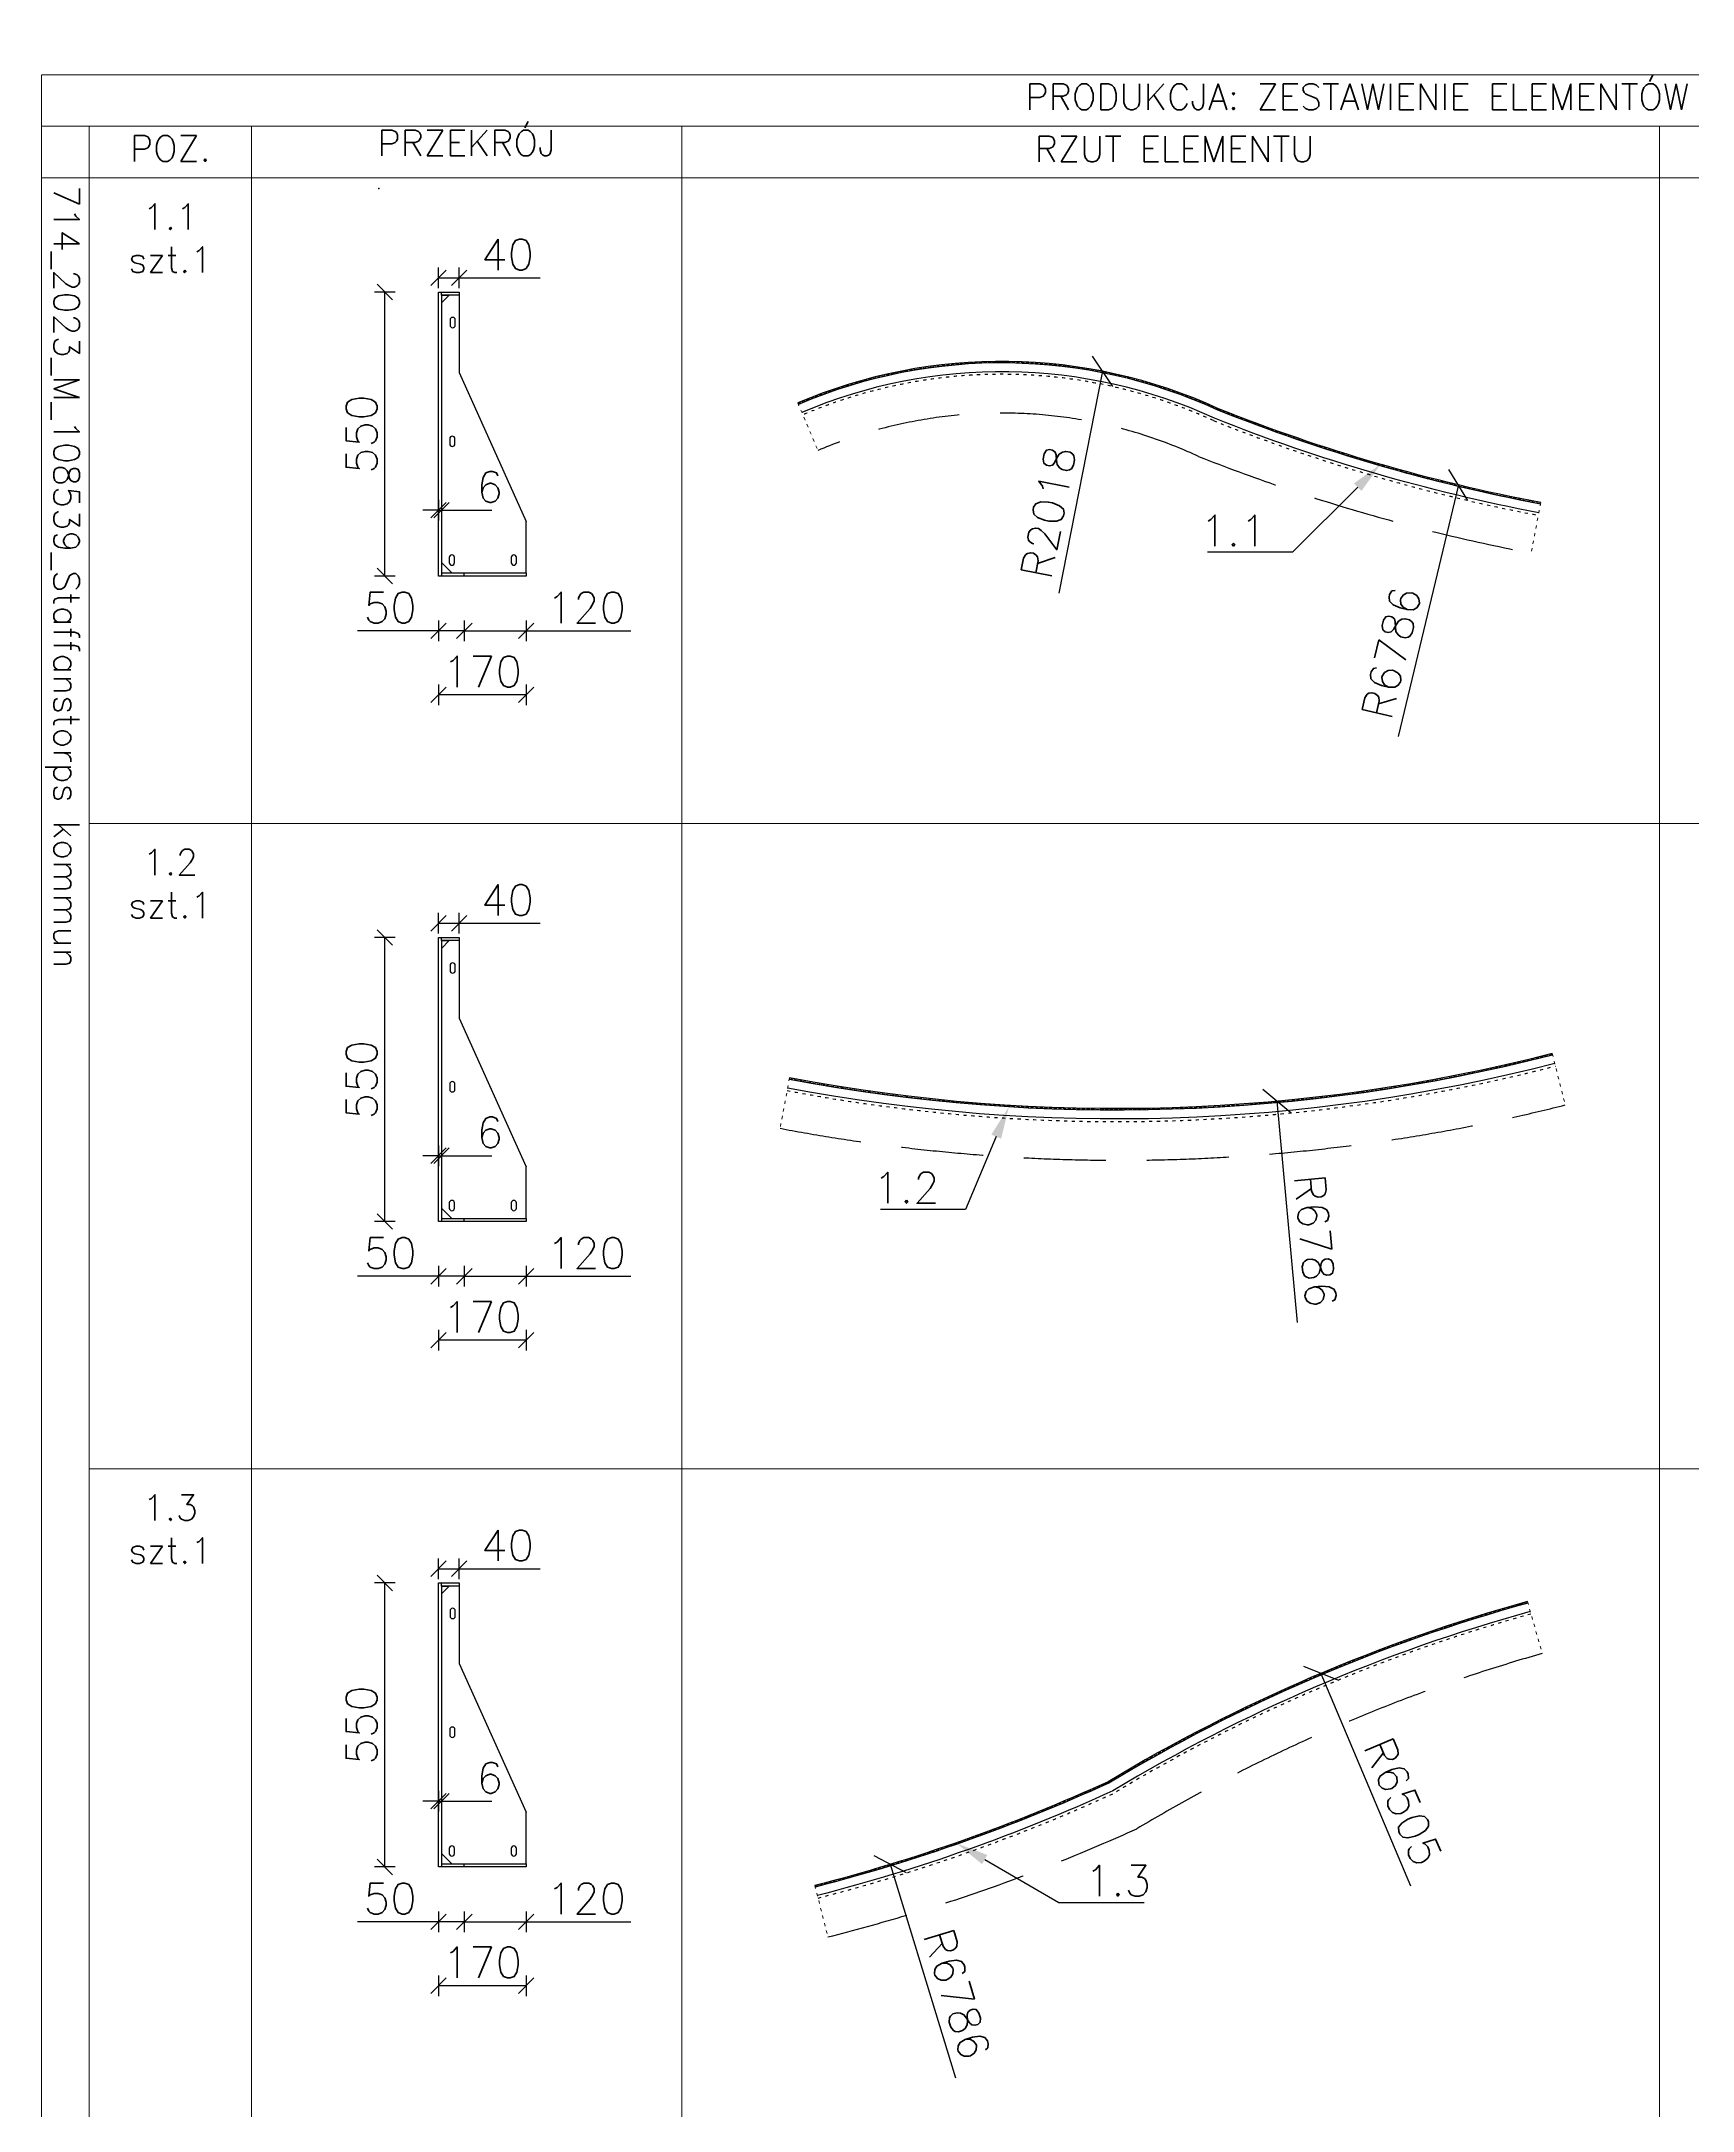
# Model space of a CAD drawing. Header units: millimetres. Extents: x 5046 to 103012, y -15969 to 47766.
# Drawn here: x 47995 to 54391, y 15818 to 23832 of the extents above; entities that cross this region are included whole.
import ezdxf
from ezdxf import colors
from ezdxf.entities.mleader import LeaderData, LeaderLine
from ezdxf.math import Vec2, Vec3

# ---------------------------------------------------------------- set-up
doc = ezdxf.new("R2010")
doc.units = ezdxf.units.MM
for name, pattern in [('ACAD_ISO03W100', [30, 12, -18]), ('ACAD_ISO10W100', [18, 12, -3, 0, -3]), ('HIDDEN2', [4.7625, 3.175, -1.5875])]:
    doc.linetypes.add(name, pattern=pattern)
doc.layers.get('0').update_dxf_attribs({"lineweight": 0})
doc.layers.get('Defpoints').update_dxf_attribs({"lineweight": 0})
for name, color, linetype, lineweight in [('DIM', 3, 'Continuous', 0), ('Kreska-kropka', 240, 'ACAD_ISO10W100', 0), ('Pomocnicze', 252, 'Continuous', 0), ('Przerywana', 230, 'ACAD_ISO03W100', 0), ('TEXT', 2, 'Continuous', 0)]:
    doc.layers.add(name, color=color, linetype=linetype, lineweight=lineweight)
for name, color, linetype in [('L_KS1 550', 40, 'Continuous'), ('L_KS_inderside', 40, 'HIDDEN2'), ('Profil główny', 7, 'Continuous')]:
    doc.layers.add(name, color=color, linetype=linetype)
doc.styles.add('Opisy 1-20', font='simplex.shx', dxfattribs={"height": 100})
doc.styles.add('Skala 1-20', font='simplex.shx', dxfattribs={"height": 60})
doc.styles.add('Skala 1-50', font='simplex.shx', dxfattribs={"height": 120})
doc.dimstyles.new('Skala 1-20', dxfattribs={"dimtxt": 6, "dimasz": 30, "dimexe": 20, "dimexo": 0.625, "dimgap": 15, "dimtad": 1, "dimdec": 0, "dimtxsty": 'Skala 1-20', "dimblk": 'OBLIQUE', "dimcen": 2.5, "dimadec": 0, "dimazin": 0, "dimtfac": 1, "dimtdec": 0, "dimtmove": 0, "dimatfit": 3, "dimldrblk": 'OBLIQUE', "dimfxl": 20, "dimfxlon": 1, "dimarcsym": 0})
doc.dimstyles.new('Skala 1-50', dxfattribs={"dimtxt": 12, "dimasz": 100, "dimexe": 12.5, "dimexo": 0.625, "dimgap": 40, "dimtad": 1, "dimdec": 0, "dimtxsty": 'Skala 1-50', "dimblk": 'OBLIQUE', "dimcen": 2.5, "dimadec": 0, "dimazin": 0, "dimtfac": 1, "dimtdec": 0, "dimtmove": 0, "dimatfit": 3, "dimldrblk": 'OBLIQUE', "dimfxl": 100, "dimfxlon": 1, "dimarcsym": 0})

# ---------------------------------------------------------------- blocks, each defined once
blk = doc.blocks.new('_Oblique')
at = {"color": 0, "linetype": 'ByBlock', "lineweight": -2}
blk.add_line((-0.5, -0.5), (0.5, 0.5), dxfattribs=at)
blk = doc.blocks.new('*D1408')
at = {"layer": 'Defpoints', "color": 0}
for p in [(55068.3, 28712.9), (53483.8, 22114.5)]:
    blk.add_point(p, dxfattribs=at)
at = {"layer": 'DIM', "color": 0}
for p, q in [((55065.8, 28712.9), (55070.8, 28712.9)), ((55068.3, 28710.4), (55068.3, 28715.4))]:
    blk.add_line(p, q, dxfattribs=at)
at = {"layer": 'DIM', "color": 0, "lineweight": -2}
blk.add_line((53483.8, 22114.5), (53249.9, 21140.1), dxfattribs=at)
at = {"layer": 'DIM', "color": 0, "linetype": 'ByBlock', "lineweight": -2, "xscale": 100, "yscale": 100, "zscale": 100, "rotation": 76.49748768673015}
blk.add_blockref('_Oblique', (53483.8, 22114.5), dxfattribs=at)
at = {"layer": 'DIM', "color": 0, "insert": (53224.7, 21463.5), "char_height": 120, "attachment_point": 5, "rotation": 76.49749, "style": 'Skala 1-50'}
blk.add_mtext('R6786', dxfattribs=at)
blk = doc.blocks.new('*D1409')
at = {"layer": 'Defpoints', "color": 0}
for p in [(52105.7, 22554.6), (51714.4, 20575.3)]:
    blk.add_point(p, dxfattribs=at)
at = {"layer": 'DIM', "color": 0, "lineweight": -2}
blk.add_line((52105.7, 22554.6), (51935.7, 21694.8), dxfattribs=at)
at = {"layer": 'DIM', "color": 0, "linetype": 'ByBlock', "lineweight": -2, "xscale": 100, "yscale": 100, "zscale": 100, "rotation": 78.81597851180781}
blk.add_blockref('_Oblique', (52105.7, 22554.6), dxfattribs=at)
at = {"layer": 'DIM', "color": 0, "insert": (51895.8, 22008.5), "char_height": 120, "attachment_point": 5, "rotation": 78.81598, "style": 'Skala 1-50'}
blk.add_mtext('R2018', dxfattribs=at)
blk = doc.blocks.new('*D1416')
at = {"layer": 'Defpoints', "color": 0}
for p in [(52158.5, 26484.5), (52780, 19727.1)]:
    blk.add_point(p, dxfattribs=at)
at = {"layer": 'DIM', "color": 0}
for p, q in [((52156, 26484.5), (52161, 26484.5)), ((52158.5, 26482), (52158.5, 26487))]:
    blk.add_line(p, q, dxfattribs=at)
at = {"layer": 'DIM', "color": 0, "lineweight": -2}
blk.add_line((52780, 19727.1), (52858.7, 18870.4), dxfattribs=at)
at = {"layer": 'DIM', "color": 0, "linetype": 'ByBlock', "lineweight": -2, "xscale": 100, "yscale": 100, "zscale": 100, "rotation": 95.25414357839256}
blk.add_blockref('_Oblique', (52780, 19727.1), dxfattribs=at)
at = {"layer": 'DIM', "color": 0, "insert": (52930.1, 19186.8), "char_height": 120, "attachment_point": 5, "rotation": 275.25414, "style": 'Skala 1-50'}
blk.add_mtext('R6786', dxfattribs=at)
blk = doc.blocks.new('*D1428')
at = {"layer": 'Defpoints', "color": 0}
for p in [(52951, 17511.2), (55480.7, 11518.3)]:
    blk.add_point(p, dxfattribs=at)
at = {"layer": 'DIM', "color": 0, "lineweight": -2}
blk.add_line((52951, 17511.2), (53298.3, 16688.5), dxfattribs=at)
at = {"layer": 'DIM', "color": 0, "linetype": 'ByBlock', "lineweight": -2, "xscale": 100, "yscale": 100, "zscale": 100, "rotation": 112.8855362815164}
blk.add_blockref('_Oblique', (52951, 17511.2), dxfattribs=at)
at = {"layer": 'DIM', "color": 0, "insert": (53269.3, 17014.3), "char_height": 120, "attachment_point": 5, "rotation": 292.88554, "style": 'Skala 1-50'}
blk.add_mtext('R6505', dxfattribs=at)
blk = doc.blocks.new('*D1429')
at = {"layer": 'Defpoints', "color": 0}
for p in [(49302.3, 23262.1), (51283.2, 16771.7)]:
    blk.add_point(p, dxfattribs=at)
at = {"layer": 'DIM', "color": 0}
for p, q in [((49299.8, 23262.1), (49304.8, 23262.1)), ((49302.3, 23259.6), (49302.3, 23264.6))]:
    blk.add_line(p, q, dxfattribs=at)
at = {"layer": 'DIM', "color": 0, "lineweight": -2}
blk.add_line((51283.2, 16771.7), (51535.6, 15945), dxfattribs=at)
at = {"layer": 'DIM', "color": 0, "linetype": 'ByBlock', "lineweight": -2, "xscale": 100, "yscale": 100, "zscale": 100, "rotation": 106.972914044009}
blk.add_blockref('_Oblique', (51283.2, 16771.7), dxfattribs=at)
at = {"layer": 'DIM', "color": 0, "insert": (51541.1, 16269.3), "char_height": 120, "attachment_point": 5, "rotation": 286.97291, "style": 'Skala 1-50'}
blk.add_mtext('R6786', dxfattribs=at)
blk = doc.blocks.new('*D1623')
at = {"layer": 'Defpoints', "color": 0}
for p in [(-6, -214.8), (44, -214.8), (-6, -320.9)]:
    blk.add_point(p, dxfattribs=at)
at = {"layer": 'DIM', "color": 0, "lineweight": -2}
for p, q in [((-6, -300.9), (-6, -340.9)), ((44, -300.9), (44, -340.9)), ((-6, -320.9), (-163.1, -320.9)), ((44, -320.9), (-6, -320.9))]:
    blk.add_line(p, q, dxfattribs=at)
at = {"layer": 'DIM', "color": 0, "linetype": 'ByBlock', "lineweight": -2, "xscale": 30, "yscale": 30, "zscale": 30, "rotation": 180}
blk.add_blockref('_Oblique', (-6, -320.9), dxfattribs=at)
at = {"layer": 'DIM', "color": 0, "linetype": 'ByBlock', "lineweight": -2, "xscale": 30, "yscale": 30, "zscale": 30}
blk.add_blockref('_Oblique', (44, -320.9), dxfattribs=at)
at = {"layer": 'DIM', "color": 0, "insert": (-99.6, -275.9), "char_height": 60, "attachment_point": 5, "style": 'Skala 1-20'}
blk.add_mtext('50', dxfattribs=at)
blk = doc.blocks.new('*D1624')
at = {"layer": 'Defpoints', "color": 0}
for p in [(44, -214.8), (164, -214.8), (164, -320.9)]:
    blk.add_point(p, dxfattribs=at)
at = {"layer": 'DIM', "color": 0, "lineweight": -2}
for p, q in [((44, -300.9), (44, -340.9)), ((164, -300.9), (164, -340.9)), ((44, -320.9), (164, -320.9)), ((164, -320.9), (366.9, -320.9))]:
    blk.add_line(p, q, dxfattribs=at)
at = {"layer": 'DIM', "color": 0, "linetype": 'ByBlock', "lineweight": -2, "xscale": 30, "yscale": 30, "zscale": 30, "rotation": 180}
blk.add_blockref('_Oblique', (44, -320.9), dxfattribs=at)
at = {"layer": 'DIM', "color": 0, "linetype": 'ByBlock', "lineweight": -2, "xscale": 30, "yscale": 30, "zscale": 30}
blk.add_blockref('_Oblique', (164, -320.9), dxfattribs=at)
at = {"layer": 'DIM', "color": 0, "insert": (280.4, -275.9), "char_height": 60, "attachment_point": 5, "style": 'Skala 1-20'}
blk.add_mtext('120', dxfattribs=at)
blk = doc.blocks.new('*D1625')
at = {"layer": 'Defpoints', "color": 0}
for p in [(-6, -214.8), (164, -214.8), (-6, -444.7)]:
    blk.add_point(p, dxfattribs=at)
at = {"layer": 'DIM', "color": 0, "lineweight": -2}
for p, q in [((-6, -424.7), (-6, -464.7)), ((164, -424.7), (164, -464.7)), ((164, -444.7), (-6, -444.7))]:
    blk.add_line(p, q, dxfattribs=at)
at = {"layer": 'DIM', "color": 0, "linetype": 'ByBlock', "lineweight": -2, "xscale": 30, "yscale": 30, "zscale": 30, "rotation": 180}
blk.add_blockref('_Oblique', (-6, -444.7), dxfattribs=at)
at = {"layer": 'DIM', "color": 0, "linetype": 'ByBlock', "lineweight": -2, "xscale": 30, "yscale": 30, "zscale": 30}
blk.add_blockref('_Oblique', (164, -444.7), dxfattribs=at)
at = {"layer": 'DIM', "color": 0, "insert": (79, -399.7), "char_height": 60, "attachment_point": 5, "style": 'Skala 1-20'}
blk.add_mtext('170', dxfattribs=at)
blk = doc.blocks.new('*D1626')
at = {"layer": 'Defpoints', "color": 0}
for p in [(-110, 335.2), (-6, 335.2), (-6, -214.8)]:
    blk.add_point(p, dxfattribs=at)
at = {"layer": 'DIM', "color": 0, "lineweight": -2}
for p, q in [((-90, 335.2), (-130, 335.2)), ((-110, -214.8), (-110, 335.2)), ((-90, -214.8), (-130, -214.8))]:
    blk.add_line(p, q, dxfattribs=at)
at = {"layer": 'DIM', "color": 0, "linetype": 'ByBlock', "lineweight": -2, "xscale": 30, "yscale": 30, "zscale": 30}
for p, rotation in [((-110, 335.2), 90), ((-110, -214.8), 270)]:
    blk.add_blockref('_Oblique', p, dxfattribs=dict(at, rotation=rotation))
at = {"layer": 'DIM', "color": 0, "insert": (-155, 60.2), "char_height": 60, "attachment_point": 5, "rotation": 90, "style": 'Skala 1-20'}
blk.add_mtext('550', dxfattribs=at)
blk = doc.blocks.new('*D1627')
at = {"layer": 'Defpoints', "color": 0}
for p in [(-6, 0), (0, 0), (0, -87.3)]:
    blk.add_point(p, dxfattribs=at)
at = {"layer": 'DIM', "color": 0, "lineweight": -2}
for p, q in [((-6, -67.3), (-6, -107.3)), ((0, -67.3), (0, -107.3)), ((-6, -87.3), (-36, -87.3)), ((-6, -87.3), (0, -87.3)), ((0, -87.3), (97.1, -87.3))]:
    blk.add_line(p, q, dxfattribs=at)
at = {"layer": 'DIM', "color": 0, "linetype": 'ByBlock', "lineweight": -2, "xscale": 30, "yscale": 30, "zscale": 30}
blk.add_blockref('_Oblique', (-6, -87.3), dxfattribs=at)
at = {"layer": 'DIM', "color": 0, "linetype": 'ByBlock', "lineweight": -2, "xscale": 30, "yscale": 30, "zscale": 30, "rotation": 180}
blk.add_blockref('_Oblique', (0, -87.3), dxfattribs=at)
at = {"layer": 'DIM', "color": 0, "insert": (93.6, -42.3), "char_height": 60, "attachment_point": 5, "style": 'Skala 1-20'}
blk.add_mtext('6', dxfattribs=at)
blk = doc.blocks.new('*D1628')
at = {"layer": 'Defpoints', "color": 0}
for p in [(34, 362.8), (-6, 335.2), (34, 335.2)]:
    blk.add_point(p, dxfattribs=at)
at = {"layer": 'DIM', "color": 0, "lineweight": -2}
for p, q in [((-6, 342.8), (-6, 382.8)), ((-6, 362.8), (34, 362.8)), ((34, 342.8), (34, 382.8)), ((34, 362.8), (191.1, 362.8))]:
    blk.add_line(p, q, dxfattribs=at)
at = {"layer": 'DIM', "color": 0, "linetype": 'ByBlock', "lineweight": -2, "xscale": 30, "yscale": 30, "zscale": 30, "rotation": 180}
blk.add_blockref('_Oblique', (-6, 362.8), dxfattribs=at)
at = {"layer": 'DIM', "color": 0, "linetype": 'ByBlock', "lineweight": -2, "xscale": 30, "yscale": 30, "zscale": 30}
blk.add_blockref('_Oblique', (34, 362.8), dxfattribs=at)
at = {"layer": 'DIM', "color": 0, "insert": (127.6, 407.8), "char_height": 60, "attachment_point": 5, "style": 'Skala 1-20'}
blk.add_mtext('40', dxfattribs=at)
blk = doc.blocks.new('det550')
at = {"layer": 'Profil główny'}
for p, q in [((-6, -214.8), (-6, 335.2)), ((-6, 335.2), (34, 335.2)), ((0, 329.2), (0, 335.2)), ((34, 329.2), (0, 329.2)), ((0, 329.2), (0, -208.8)), ((0, 329.2), (15, 329.2)), ((15, 329.2), (0, 314.2)), ((34, 335.2), (34, 329.2)), ((34, 329.2), (34, 179.2)), ((0, 314.2), (0, -188.8)), ((34, 179.2), (164, -108.8)), ((164, -208.8), (164, -108.8)), ((20, -208.8), (0, -188.8)), ((164, -214.8), (-6, -214.8)), ((0, -208.8), (164, -208.8)), ((0, -208.8), (0, -214.8)), ((44, -214.8), (44, -208.8)), ((164, -208.8), (164, -214.8))]:
    blk.add_line(p, q, dxfattribs=at)
for points in [[(16.5, 281.2), (16.5, 271.2, 1), (26.5, 271.2), (26.5, 281.2, 1)], [(15.8, 51.2), (15.8, 41.2, 1), (25.8, 41.2), (25.8, 51.2, 1)], [(15, -178.8), (15, -188.8, 1), (25, -188.8), (25, -178.8, 1)], [(135, -178.8), (135, -188.8, 1), (145, -188.8), (145, -178.8, 1)]]:
    blk.add_lwpolyline(points, format="xyb", close=True, dxfattribs=at)
at = {"layer": 'DIM'}
for base, p1, p2, picture, middle in [((34, 362.8), (-6, 335.2), (34, 335.2), '*D1628', (127.6, 407.8)), ((0, -87.3), (-6, 0), (0, 0), '*D1627', (93.6, -42.3)), ((-6, -320.9), (44, -214.8), (-6, -214.8), '*D1623', (-99.6, -275.9)), ((164, -320.9), (44, -214.8), (164, -214.8), '*D1624', (280.4, -275.9))]:
    dim = blk.add_linear_dim(base=base, p1=p1, p2=p2, dimstyle='Skala 1-20', dxfattribs=at)
    dim.commit()
    dim.dimension.update_dxf_attribs({"geometry": picture, "text_midpoint": middle})
dim = blk.add_linear_dim(base=(-110, 335.2), p1=(-6, -214.8), p2=(-6, 335.2), angle=90, dimstyle='Skala 1-20', dxfattribs=at)
dim.commit()
dim.dimension.update_dxf_attribs({"geometry": '*D1626', "text_midpoint": (-155, 60.2)})
dim = blk.add_linear_dim(base=(-6, -444.7), p1=(164, -214.8), p2=(-6, -214.8), dimstyle='Skala 1-20', dxfattribs=at)
dim.commit()
dim.dimension.update_dxf_attribs({"geometry": '*D1625', "text_midpoint": (79, -444.7), "dimtype": 160})

msp = doc.modelspace()

# ---------------------------------------------------------------- linework, layer by layer
at = {"layer": 'Kreska-kropka'}
for points in [[(53802.2, 22043, -0.048005), (52553.5, 22406.8, 0.210977), (50926, 22429.2)], [(53848.1, 19909.2, -0.110218), (50892.5, 19814.7)], [(53752.4, 17786.3, 0.068281), (52128.1, 17089.2, -0.044475), (50991.9, 16686.7)]]:
    msp.add_lwpolyline(points, format="xyb", dxfattribs=at)
at = {"layer": 'L_KS1 550'}
for points in [[(53802.8, 22045.9, -0.048002), (52554.7, 22409.6, 0.210967), (50924.8, 22432)], [(53801.6, 22040, -0.048007), (52552.3, 22404.1, 0.210987), (50927.2, 22426.5)], [(53795.3, 22006.6, -0.048039), (52539, 22372.8, 0.211099), (50940.5, 22395.2)], [(53848.9, 19906.2, -0.110218), (50891.9, 19811.7)], [(53847.4, 19912.1, -0.110219), (50893, 19817.6)], [(53857.3, 19873.3, -0.110219), (50885.6, 19778.3)], [(53751.5, 17789.2, 0.068274), (52126.7, 17091.8, -0.044468), (50991.1, 16689.6)], [(53753.2, 17783.4, 0.068288), (52129.5, 17086.5, -0.044482), (50992.6, 16683.8)], [(53762.2, 17750.6, 0.068361), (52145.4, 17056.4, -0.044551), (51001.1, 16650.9)]]:
    msp.add_lwpolyline(points, format="xyb", dxfattribs=at)
at = {"layer": 'L_KS1 550', "linetype": 'ACAD_ISO03W100'}
for points in [[(53793.4, 21996.8, -0.048048), (52535, 22363.6, 0.211132), (50944.4, 22386)], [(53859.8, 19863.6, -0.110219), (50883.7, 19768.5)], [(53764.8, 17741, 0.068383), (52150, 17047.5, -0.044572), (51003.6, 16641.2)]]:
    msp.add_lwpolyline(points, format="xyb", dxfattribs=at)
at = {"layer": 'L_KS_inderside', "ltscale": 100}
for points in [[(53765.8, 21850.8, -0.047607), (52477.5, 22224.9, 0.211933), (51003.1, 22247.9)], [(53897.6, 19712.9, -0.109027), (50856, 19622.5)], [(53808.6, 17588.2, 0.065815), (52237.9, 16909.4, -0.044983), (51041.3, 16490.4)]]:
    msp.add_lwpolyline(points, format="xyb", dxfattribs=at)
at = {"layer": 'Pomocnicze'}
for p, q in [((58190.5, 23703.4), (47994.8, 23703.4)), ((47994.8, 23701.1), (47994.8, -7989.2)), ((58190.5, 23503.4), (47994.8, 23503.4)), ((48180.2, 23503.4), (48180.2, -7989.2)), ((48808.5, 23503.4), (48808.5, -7989.2)), ((50475.3, 23503.4), (50475.3, -7989.2)), ((54262.4, 23503.4), (54262.4, -7989.2)), ((58190.5, 23303.4), (47994.8, 23303.4)), ((58190.5, 20803.4), (48180.2, 20803.4)), ((58190.5, 18303.4), (48180.2, 18303.4))]:
    msp.add_line(p, q, dxfattribs=at)
at = {"layer": 'Przerywana'}
for p, q in [((50924.8, 22432), (51003.1, 22247.9)), ((53802.8, 22045.9), (53765.8, 21850.8)), ((53847.4, 19912.1), (53897.6, 19712.9)), ((50893, 19817.6), (50856, 19622.5)), ((53751.5, 17789.2), (53808.6, 17588.2)), ((50991.1, 16689.6), (51041.3, 16490.4))]:
    msp.add_line(p, q, dxfattribs=at)

# ---------------------------------------------------------------- block references
at = {"layer": 'Profil główny', "xscale": 2, "yscale": 2}
for p in [(49544.9, 22191), (49544.9, 19691), (49544.9, 17191)]:
    msp.add_blockref('det550', p, dxfattribs=at)

# ---------------------------------------------------------------- texts
at = {"layer": 'TEXT', "style": 'Opisy 1-20'}
msp.add_text('714_2023_M_108539_Staffanstorps kommun', height=100, rotation=270, dxfattribs=at).set_placement((48042.4, 23275.3))
at = {"layer": 'TEXT', "char_height": 100, "attachment_point": 1, "style": 'Opisy 1-20'}
for s, insert, width in [('\\pxqc;PRODUKCJA: ZESTAWIENIE ELEMENTÓW', (47994.8, 23667.7), 10195.728), ('\\pxqc;PRZEKRÓJ', (48808.5, 23488.6), 1666.806), ('\\pxqc;POZ.', (48180.2, 23467.7), 628.322), ('\\pxqc;RZUT ELEMENTU', (50506.7, 23465.6), 3755.626), ('\\pxqc;1.1\\Pszt.1', (48180.2, 23203.4), 628.322), ('\\pxqc;1.2\\Pszt.1', (48180.2, 20703.4), 628.322), ('\\pxqc;1.3\\Pszt.1', (48180.2, 18203.4), 628.322)]:
    msp.add_mtext(s, dxfattribs=dict(at, insert=insert, width=width))

# ---------------------------------------------------------------- dimensions: what is measured, and where the dimension line sits
at = {"layer": 'DIM'}
for center, mpoint, picture, middle in [((55068.3, 28712.9), (53483.8, 22114.5), '*D1408', (53321.9, 21440.2)), ((52158.5, 26484.5), (52780, 19727.1), '*D1416', (52830.5, 19177.7)), ((49302.3, 23262.1), (51283.2, 16771.7), '*D1429', (51445.5, 16240.1))]:
    dim = msp.add_radius_dim(center=center, mpoint=mpoint, dimstyle='Skala 1-50', override={"dimtofl": 0}, dxfattribs=at)
    dim.commit()
    dim.dimension.update_dxf_attribs({"geometry": picture, "text_midpoint": middle, "dimtype": 164})
for center, mpoint, picture, middle in [((51714.4, 20575.3), (52105.7, 22554.6), '*D1409', (51993.9, 21989.1)), ((55480.7, 11518.3), (52951, 17511.2), '*D1428', (53177.2, 16975.4))]:
    dim = msp.add_radius_dim(center=center, mpoint=mpoint, dimstyle='Skala 1-50', dxfattribs=at)
    dim.commit()
    dim.dimension.update_dxf_attribs({"geometry": picture, "text_midpoint": middle, "dimtype": 164})

# ---------------------------------------------------------------- leaders
ml = msp.add_multileader_mtext('Standard', dxfattribs=at)
ml.set_content('1.1', style='Skala 1-50')
ml.set_leader_properties()
ml.build(insert=Vec2(0, 0))
ml.multileader.update_dxf_attribs({"has_text_frame": 1, "text_left_attachment_type": 5, "text_right_attachment_type": 5, "dogleg_length": 50, "arrow_head_size": 125})
ctx = ml.context
ctx.base_point, ctx.char_height, ctx.arrow_head_size, ctx.landing_gap_size, ctx.plane_origin = Vec3(52514, 21853.4), 120, 125, 50, Vec3(53182.1, 22194.3)
ctx.left_attachment, ctx.right_attachment, ctx.text_align_type = 5, 5, 2
notes = []
notes.append((ctx, [(0, (1, 1, 0), (52841.1, 21853.4), (-1, 0), 50, [(0, [(53182.1, 22194.3)], 0, [])])]))
ctx.mtext.insert, ctx.mtext.alignment, ctx.mtext.flow_direction = Vec3(52741.1, 21997.4), 3, 5
ml = msp.add_multileader_mtext('Standard', dxfattribs=at)
ml.set_content('1.2', style='Skala 1-50')
ml.set_leader_properties()
ml.build(insert=Vec2(0, 0))
ml.multileader.update_dxf_attribs({"has_text_frame": 1, "text_left_attachment_type": 5, "text_right_attachment_type": 5, "dogleg_length": 50, "arrow_head_size": 125})
ctx = ml.context
ctx.base_point, ctx.char_height, ctx.arrow_head_size, ctx.landing_gap_size, ctx.plane_origin = Vec3(51195.5, 19308.5), 120, 125, 50, Vec3(51742.3, 19705.3)
ctx.left_attachment, ctx.right_attachment, ctx.text_align_type = 5, 5, 2
notes.append((ctx, [(0, (1, 1, 0), (51574.1, 19308.5), (-1, 0), 50, [(0, [(51742.3, 19705.3)], 0, [])])]))
ctx.mtext.insert, ctx.mtext.alignment, ctx.mtext.flow_direction = Vec3(51474.1, 19452.5), 3, 5
ml = msp.add_multileader_mtext('Standard', dxfattribs=at)
ml.set_content('1.3', style='Skala 1-50')
ml.set_leader_properties()
ml.build(insert=Vec2(0, 0))
ml.multileader.update_dxf_attribs({"has_text_frame": 1, "text_left_attachment_type": 5, "text_right_attachment_type": 5, "dogleg_length": 50, "arrow_head_size": 125})
ctx = ml.context
ctx.base_point, ctx.char_height, ctx.arrow_head_size, ctx.landing_gap_size, ctx.plane_origin = Vec3(51986.6, 16624.1), 120, 125, 50, Vec3(51540.6, 16852.7)
ctx.left_attachment, ctx.right_attachment = 5, 5
notes.append((ctx, [(0, (1, 1, 0), (51936.6, 16624.1), (1, 0), 50, [(0, [(51540.6, 16852.7)], 0, [])])]))
ctx.mtext.insert, ctx.mtext.flow_direction = Vec3(52036.6, 16768.1), 5
for ctx, leaders in notes:
    for number, flags, end, landing, length, lines in leaders:
        leader = LeaderData()
        leader.index, (leader.has_last_leader_line, leader.has_dogleg_vector, leader.attachment_direction) = number, flags
        leader.last_leader_point, leader.dogleg_vector, leader.dogleg_length = Vec3(end), Vec3(landing), length
        for number, points, colour, breaks in lines:
            line = LeaderLine()
            line.index, line.vertices, line.color, line.breaks = number, Vec3.list(points), colors.encode_raw_color(colour), breaks
            leader.lines.append(line)
        ctx.leaders.append(leader)

doc.saveas('drawing.dxf')
